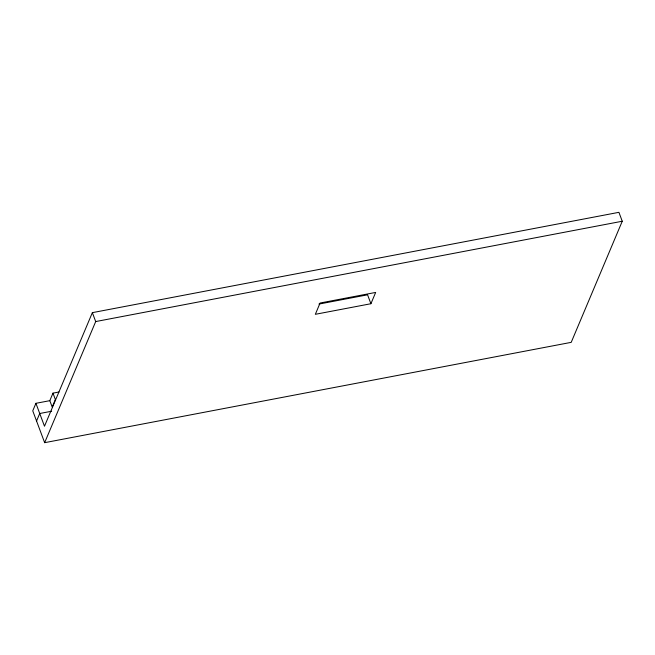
<?xml version="1.0" encoding="UTF-8"?>
<svg xmlns="http://www.w3.org/2000/svg" width="655" height="655" viewBox="0 0 655 655"><rect width="100%" height="100%" fill="white"/><g stroke="black" fill="none" stroke-linecap="round" stroke-linejoin="round"><path stroke-width="0.98" d="M35.919 403.316L32.75 410.841L44.655 442.674L571.209 342.352L622.25 221.243L618.918 212.326L92.363 312.648L44.491 426.233L35.919 403.316L49.813 400.672L52.981 393.147L59.007 392.001M36.557 421.026L39.726 413.502L51.639 411.234M44.655 442.674L95.695 321.564L92.363 312.648M370.91 303.724L375.667 292.433L320.09 303.028L315.333 314.31L370.91 303.724L367.578 294.807L318.952 304.067M95.695 321.564L622.25 221.243M52.981 393.147L55.364 399.517L52.195 407.033L49.813 400.672"/></g></svg>
